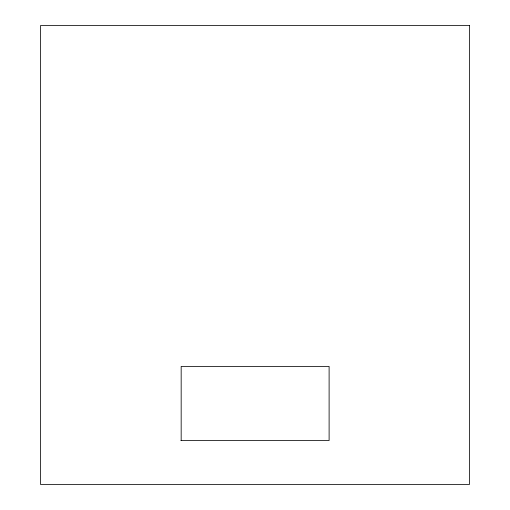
<?xml version="1.0" encoding="UTF-8"?>
<svg xmlns="http://www.w3.org/2000/svg" width="510" height="510" viewBox="0 0 510 510"><rect width="100%" height="100%" fill="white"/><g stroke="black" fill="none" stroke-linecap="round" stroke-linejoin="round"><path stroke-width="0.76" d="M180.922 440.525L329.109 440.525L329.109 366.416L181.171 366.416L181.171 440.525M469.429 25.5L40.57 25.5L40.57 484.5L469.429 484.5L469.429 25.5"/></g></svg>
